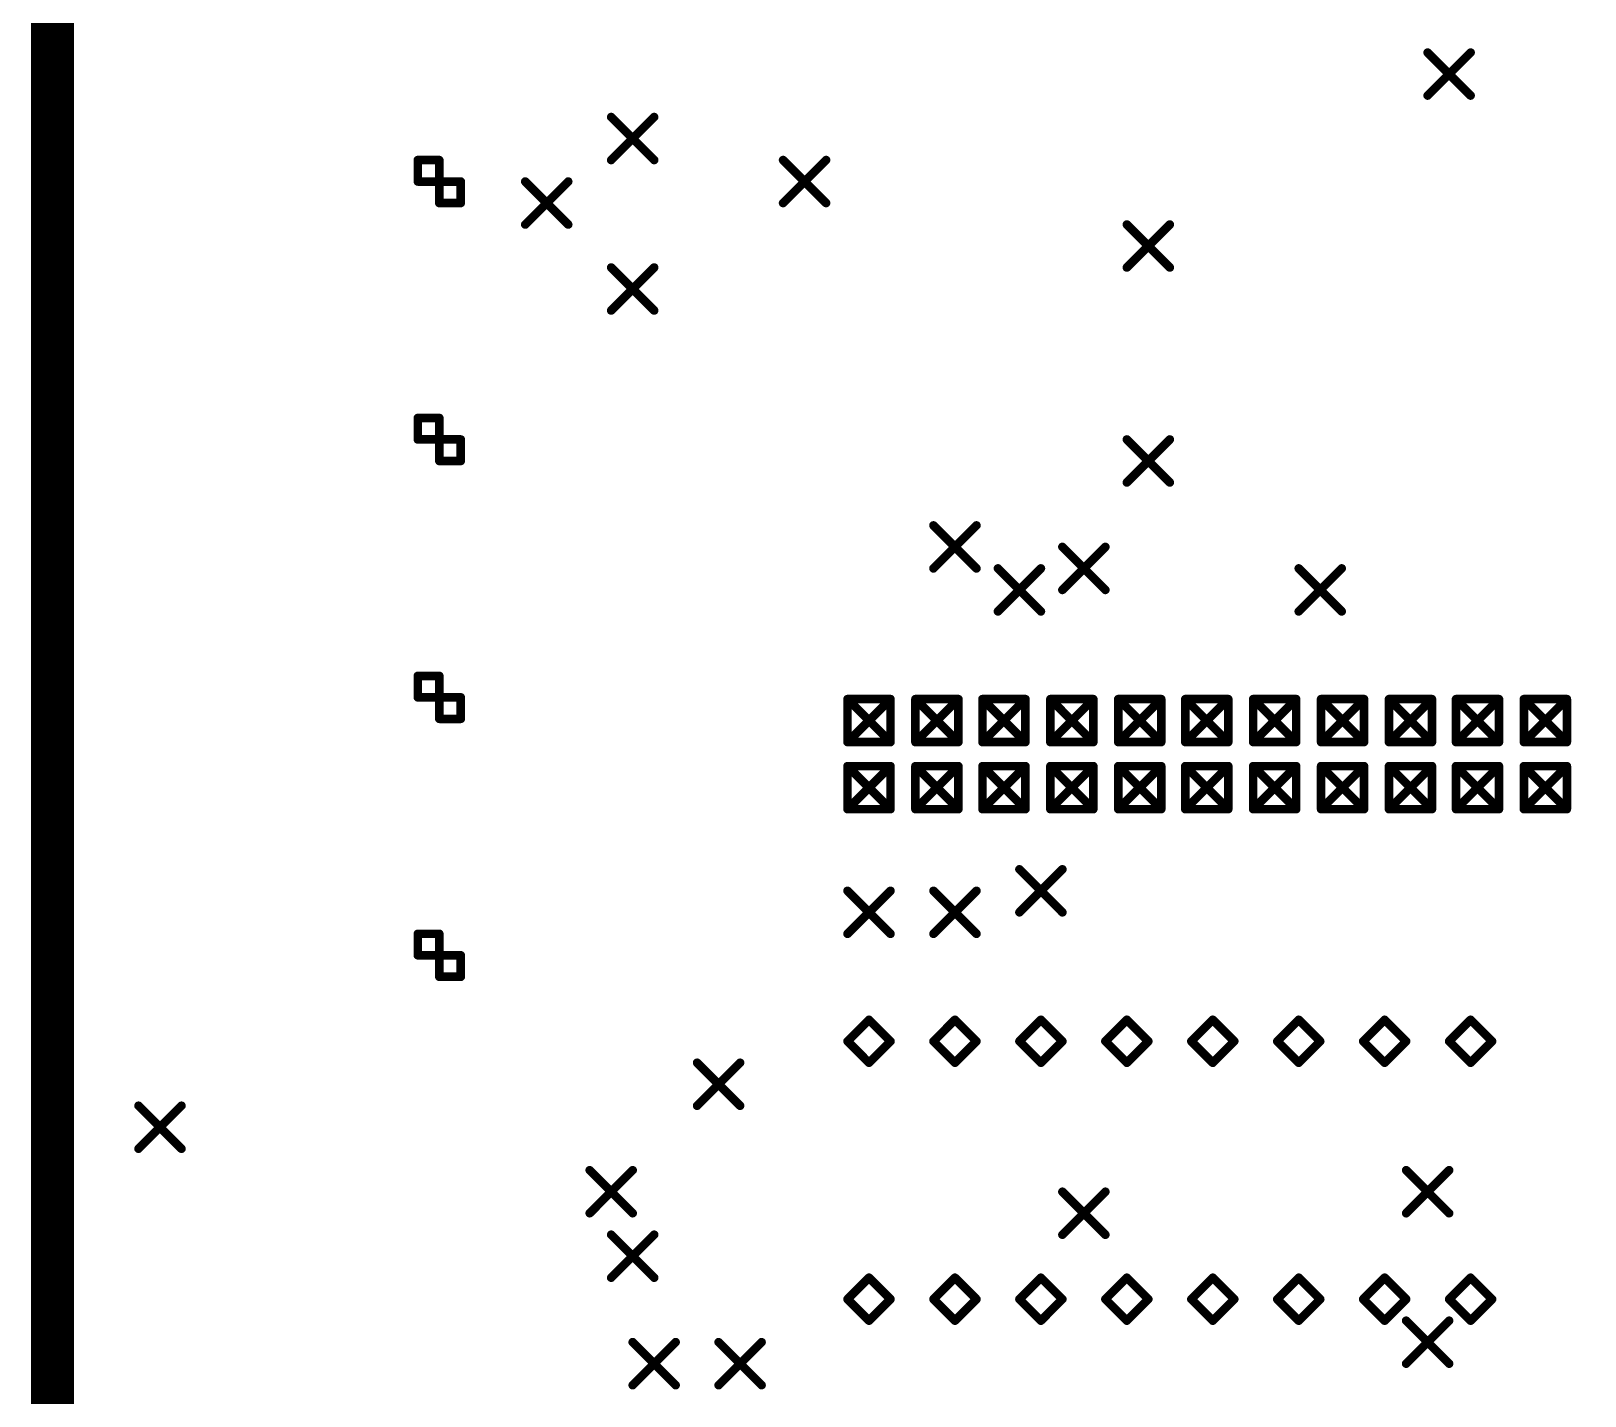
# Model space of a CAD drawing. Extents: x 0.17 to 7.45, y -1.34 to 4.7.
# Drawn here: x 0.171 to 1.979, y 1.359 to 2.946 of the extents above; entities that cross this region are included whole.
import ezdxf

# ---------------------------------------------------------------- set-up
doc = ezdxf.new("R2010")
doc.units = 0

msp = doc.modelspace()

# ---------------------------------------------------------------- linework, layer by layer
at = {"const_width": 0.05}
msp.add_lwpolyline([(0.196, 0.171), (0.196, 4.671), (7.421, 4.671), (7.421, 0.171), (0.196, 0.171)], close=True, dxfattribs=at)
at = {"layer": 'DRD', "const_width": 0.01}
for points in [[(1.796, 2.921), (1.846, 2.871)], [(1.796, 2.871), (1.846, 2.921)], [(1.796, 2.921), (1.846, 2.871)], [(1.796, 2.871), (1.846, 2.921)], [(0.846, 2.846), (0.896, 2.796)], [(0.846, 2.796), (0.896, 2.846)], [(0.621, 2.796), (0.646, 2.796)], [(0.621, 2.771), (0.621, 2.796)], [(0.646, 2.796), (0.646, 2.746)], [(1.046, 2.796), (1.096, 2.746)], [(1.046, 2.746), (1.096, 2.796)], [(0.671, 2.771), (0.621, 2.771)], [(0.671, 2.746), (0.671, 2.771)], [(0.746, 2.771), (0.796, 2.721)], [(0.746, 2.721), (0.796, 2.771)], [(0.646, 2.746), (0.671, 2.746)], [(1.446, 2.721), (1.496, 2.671)], [(1.446, 2.671), (1.496, 2.721)], [(0.846, 2.671), (0.896, 2.621)], [(0.846, 2.621), (0.896, 2.671)], [(0.621, 2.496), (0.646, 2.496)], [(0.621, 2.471), (0.621, 2.496)], [(0.646, 2.496), (0.646, 2.446)], [(0.671, 2.471), (0.621, 2.471)], [(0.671, 2.446), (0.671, 2.471)], [(1.446, 2.471), (1.496, 2.421)], [(1.446, 2.421), (1.496, 2.471)], [(0.646, 2.446), (0.671, 2.446)], [(1.221, 2.371), (1.271, 2.321)], [(1.221, 2.321), (1.271, 2.371)], [(1.371, 2.346), (1.421, 2.296)], [(1.371, 2.296), (1.421, 2.346)], [(1.296, 2.321), (1.346, 2.271)], [(1.296, 2.271), (1.346, 2.321)], [(1.646, 2.321), (1.696, 2.271)], [(1.646, 2.271), (1.696, 2.321)], [(0.621, 2.196), (0.646, 2.196)], [(0.621, 2.171), (0.621, 2.196)], [(0.646, 2.196), (0.646, 2.146)], [(0.671, 2.171), (0.621, 2.171)], [(0.671, 2.146), (0.671, 2.171)], [(1.121, 2.169), (1.171, 2.119)], [(1.121, 2.119), (1.171, 2.169)], [(1.121, 2.169), (1.171, 2.169)], [(1.121, 2.119), (1.121, 2.169)], [(1.171, 2.169), (1.171, 2.119)], [(1.2, 2.169), (1.25, 2.119)], [(1.2, 2.119), (1.25, 2.169)], [(1.2, 2.169), (1.25, 2.169)], [(1.2, 2.119), (1.2, 2.169)], [(1.25, 2.169), (1.25, 2.119)], [(1.278, 2.169), (1.328, 2.119)], [(1.278, 2.119), (1.328, 2.169)], [(1.278, 2.169), (1.328, 2.169)], [(1.278, 2.119), (1.278, 2.169)], [(1.328, 2.169), (1.328, 2.119)], [(1.357, 2.169), (1.407, 2.119)], [(1.357, 2.119), (1.407, 2.169)], [(1.357, 2.169), (1.407, 2.169)], [(1.357, 2.119), (1.357, 2.169)], [(1.407, 2.169), (1.407, 2.119)], [(1.436, 2.169), (1.486, 2.119)], [(1.436, 2.119), (1.486, 2.169)], [(1.436, 2.169), (1.486, 2.169)], [(1.436, 2.119), (1.436, 2.169)], [(1.486, 2.169), (1.486, 2.119)], [(1.514, 2.169), (1.564, 2.119)], [(1.514, 2.119), (1.564, 2.169)], [(1.514, 2.169), (1.564, 2.169)], [(1.514, 2.119), (1.514, 2.169)], [(1.564, 2.169), (1.564, 2.119)], [(1.593, 2.169), (1.643, 2.119)], [(1.593, 2.119), (1.643, 2.169)], [(1.593, 2.169), (1.643, 2.169)], [(1.593, 2.119), (1.593, 2.169)], [(1.643, 2.169), (1.643, 2.119)], [(1.672, 2.169), (1.722, 2.119)], [(1.672, 2.119), (1.722, 2.169)], [(1.672, 2.169), (1.722, 2.169)], [(1.672, 2.119), (1.672, 2.169)], [(1.722, 2.169), (1.722, 2.119)], [(1.751, 2.169), (1.801, 2.119)], [(1.751, 2.119), (1.801, 2.169)], [(1.751, 2.169), (1.801, 2.169)], [(1.751, 2.119), (1.751, 2.169)], [(1.801, 2.169), (1.801, 2.119)], [(1.829, 2.169), (1.879, 2.119)], [(1.829, 2.119), (1.879, 2.169)], [(1.829, 2.169), (1.879, 2.169)], [(1.829, 2.119), (1.829, 2.169)], [(1.879, 2.169), (1.879, 2.119)], [(1.908, 2.169), (1.958, 2.119)], [(1.908, 2.119), (1.958, 2.169)], [(1.908, 2.169), (1.958, 2.169)], [(1.908, 2.119), (1.908, 2.169)], [(1.958, 2.169), (1.958, 2.119)], [(0.646, 2.146), (0.671, 2.146)], [(1.171, 2.119), (1.121, 2.119)], [(1.25, 2.119), (1.2, 2.119)], [(1.328, 2.119), (1.278, 2.119)], [(1.407, 2.119), (1.357, 2.119)], [(1.486, 2.119), (1.436, 2.119)], [(1.564, 2.119), (1.514, 2.119)], [(1.643, 2.119), (1.593, 2.119)], [(1.722, 2.119), (1.672, 2.119)], [(1.801, 2.119), (1.751, 2.119)], [(1.879, 2.119), (1.829, 2.119)], [(1.958, 2.119), (1.908, 2.119)], [(1.121, 2.091), (1.171, 2.041)], [(1.121, 2.041), (1.171, 2.091)], [(1.121, 2.091), (1.171, 2.091)], [(1.121, 2.041), (1.121, 2.091)], [(1.171, 2.091), (1.171, 2.041)], [(1.2, 2.091), (1.25, 2.041)], [(1.2, 2.041), (1.25, 2.091)], [(1.2, 2.091), (1.25, 2.091)], [(1.2, 2.041), (1.2, 2.091)], [(1.25, 2.091), (1.25, 2.041)], [(1.278, 2.091), (1.328, 2.041)], [(1.278, 2.041), (1.328, 2.091)], [(1.278, 2.091), (1.328, 2.091)], [(1.278, 2.041), (1.278, 2.091)], [(1.328, 2.091), (1.328, 2.041)], [(1.357, 2.091), (1.407, 2.041)], [(1.357, 2.041), (1.407, 2.091)], [(1.357, 2.091), (1.407, 2.091)], [(1.357, 2.041), (1.357, 2.091)], [(1.407, 2.091), (1.407, 2.041)], [(1.436, 2.091), (1.486, 2.041)], [(1.436, 2.041), (1.486, 2.091)], [(1.436, 2.091), (1.486, 2.091)], [(1.436, 2.041), (1.436, 2.091)], [(1.486, 2.091), (1.486, 2.041)], [(1.514, 2.091), (1.564, 2.041)], [(1.514, 2.041), (1.564, 2.091)], [(1.514, 2.091), (1.564, 2.091)], [(1.514, 2.041), (1.514, 2.091)], [(1.564, 2.091), (1.564, 2.041)], [(1.593, 2.091), (1.643, 2.041)], [(1.593, 2.041), (1.643, 2.091)], [(1.593, 2.091), (1.643, 2.091)], [(1.593, 2.041), (1.593, 2.091)], [(1.643, 2.091), (1.643, 2.041)], [(1.672, 2.091), (1.722, 2.041)], [(1.672, 2.041), (1.722, 2.091)], [(1.672, 2.091), (1.722, 2.091)], [(1.672, 2.041), (1.672, 2.091)], [(1.722, 2.091), (1.722, 2.041)], [(1.751, 2.091), (1.801, 2.041)], [(1.751, 2.041), (1.801, 2.091)], [(1.751, 2.091), (1.801, 2.091)], [(1.751, 2.041), (1.751, 2.091)], [(1.801, 2.091), (1.801, 2.041)], [(1.829, 2.091), (1.879, 2.041)], [(1.829, 2.041), (1.879, 2.091)], [(1.829, 2.091), (1.879, 2.091)], [(1.829, 2.041), (1.829, 2.091)], [(1.879, 2.091), (1.879, 2.041)], [(1.908, 2.091), (1.958, 2.041)], [(1.908, 2.041), (1.958, 2.091)], [(1.908, 2.091), (1.958, 2.091)], [(1.908, 2.041), (1.908, 2.091)], [(1.958, 2.091), (1.958, 2.041)], [(1.171, 2.041), (1.121, 2.041)], [(1.25, 2.041), (1.2, 2.041)], [(1.328, 2.041), (1.278, 2.041)], [(1.407, 2.041), (1.357, 2.041)], [(1.486, 2.041), (1.436, 2.041)], [(1.564, 2.041), (1.514, 2.041)], [(1.643, 2.041), (1.593, 2.041)], [(1.722, 2.041), (1.672, 2.041)], [(1.801, 2.041), (1.751, 2.041)], [(1.879, 2.041), (1.829, 2.041)], [(1.958, 2.041), (1.908, 2.041)], [(1.321, 1.971), (1.371, 1.921)], [(1.321, 1.921), (1.371, 1.971)], [(1.121, 1.946), (1.171, 1.896)], [(1.121, 1.896), (1.171, 1.946)], [(1.221, 1.946), (1.271, 1.896)], [(1.221, 1.896), (1.271, 1.946)], [(0.621, 1.896), (0.646, 1.896)], [(0.621, 1.871), (0.621, 1.896)], [(0.646, 1.896), (0.646, 1.846)], [(0.671, 1.871), (0.621, 1.871)], [(0.671, 1.846), (0.671, 1.871)], [(0.646, 1.846), (0.671, 1.846)], [(1.121, 1.771), (1.146, 1.796)], [(1.146, 1.796), (1.171, 1.771)], [(1.221, 1.771), (1.246, 1.796)], [(1.246, 1.796), (1.271, 1.771)], [(1.321, 1.771), (1.346, 1.796)], [(1.346, 1.796), (1.371, 1.771)], [(1.421, 1.771), (1.446, 1.796)], [(1.446, 1.796), (1.471, 1.771)], [(1.521, 1.771), (1.546, 1.796)], [(1.546, 1.796), (1.571, 1.771)], [(1.621, 1.771), (1.646, 1.796)], [(1.646, 1.796), (1.671, 1.771)], [(1.721, 1.771), (1.746, 1.796)], [(1.746, 1.796), (1.771, 1.771)], [(1.821, 1.771), (1.846, 1.796)], [(1.846, 1.796), (1.871, 1.771)], [(1.146, 1.746), (1.121, 1.771)], [(1.171, 1.771), (1.146, 1.746)], [(1.246, 1.746), (1.221, 1.771)], [(1.271, 1.771), (1.246, 1.746)], [(1.346, 1.746), (1.321, 1.771)], [(1.371, 1.771), (1.346, 1.746)], [(1.446, 1.746), (1.421, 1.771)], [(1.471, 1.771), (1.446, 1.746)], [(1.546, 1.746), (1.521, 1.771)], [(1.571, 1.771), (1.546, 1.746)], [(1.646, 1.746), (1.621, 1.771)], [(1.671, 1.771), (1.646, 1.746)], [(1.746, 1.746), (1.721, 1.771)], [(1.771, 1.771), (1.746, 1.746)], [(1.846, 1.746), (1.821, 1.771)], [(1.871, 1.771), (1.846, 1.746)], [(0.946, 1.746), (0.996, 1.696)], [(0.946, 1.696), (0.996, 1.746)], [(0.296, 1.696), (0.346, 1.646)], [(0.296, 1.646), (0.346, 1.696)], [(0.821, 1.621), (0.871, 1.571)], [(0.821, 1.571), (0.871, 1.621)], [(1.771, 1.621), (1.821, 1.571)], [(1.771, 1.571), (1.821, 1.621)], [(1.371, 1.596), (1.421, 1.546)], [(1.371, 1.546), (1.421, 1.596)], [(0.846, 1.546), (0.896, 1.496)], [(0.846, 1.496), (0.896, 1.546)], [(1.121, 1.471), (1.146, 1.496)], [(1.146, 1.496), (1.171, 1.471)], [(1.221, 1.471), (1.246, 1.496)], [(1.246, 1.496), (1.271, 1.471)], [(1.321, 1.471), (1.346, 1.496)], [(1.346, 1.496), (1.371, 1.471)], [(1.421, 1.471), (1.446, 1.496)], [(1.446, 1.496), (1.471, 1.471)], [(1.521, 1.471), (1.546, 1.496)], [(1.546, 1.496), (1.571, 1.471)], [(1.621, 1.471), (1.646, 1.496)], [(1.646, 1.496), (1.671, 1.471)], [(1.721, 1.471), (1.746, 1.496)], [(1.746, 1.496), (1.771, 1.471)], [(1.821, 1.471), (1.846, 1.496)], [(1.846, 1.496), (1.871, 1.471)], [(1.146, 1.446), (1.121, 1.471)], [(1.171, 1.471), (1.146, 1.446)], [(1.246, 1.446), (1.221, 1.471)], [(1.271, 1.471), (1.246, 1.446)], [(1.346, 1.446), (1.321, 1.471)], [(1.371, 1.471), (1.346, 1.446)], [(1.446, 1.446), (1.421, 1.471)], [(1.471, 1.471), (1.446, 1.446)], [(1.546, 1.446), (1.521, 1.471)], [(1.571, 1.471), (1.546, 1.446)], [(1.646, 1.446), (1.621, 1.471)], [(1.671, 1.471), (1.646, 1.446)], [(1.746, 1.446), (1.721, 1.471)], [(1.771, 1.471), (1.746, 1.446)], [(1.846, 1.446), (1.821, 1.471)], [(1.871, 1.471), (1.846, 1.446)], [(1.771, 1.446), (1.821, 1.396)], [(1.771, 1.396), (1.821, 1.446)], [(0.871, 1.421), (0.921, 1.371)], [(0.871, 1.371), (0.921, 1.421)], [(0.971, 1.421), (1.021, 1.371)], [(0.971, 1.371), (1.021, 1.421)]]:
    msp.add_lwpolyline(points, dxfattribs=at)
at = {"layer": 'DRD', "const_width": 0.005}
for points in [[(1.7935, 2.921, 1), (1.7985, 2.921, 1)], [(1.7935, 2.921, 1), (1.7985, 2.921, 1)], [(1.8435, 2.921, 1), (1.8485, 2.921, 1)], [(1.8435, 2.921, 1), (1.8485, 2.921, 1)], [(1.7935, 2.871, 1), (1.7985, 2.871, 1)], [(1.7935, 2.871, 1), (1.7985, 2.871, 1)], [(1.8435, 2.871, 1), (1.8485, 2.871, 1)], [(1.8435, 2.871, 1), (1.8485, 2.871, 1)], [(0.8435, 2.846, 1), (0.8485, 2.846, 1)], [(0.8935, 2.846, 1), (0.8985, 2.846, 1)], [(0.6185, 2.796, 1), (0.6235, 2.796, 1)], [(0.6185, 2.796, 1), (0.6235, 2.796, 1)], [(0.6435, 2.796, 1), (0.6485, 2.796, 1)], [(0.6435, 2.796, 1), (0.6485, 2.796, 1)], [(0.8435, 2.796, 1), (0.8485, 2.796, 1)], [(0.8935, 2.796, 1), (0.8985, 2.796, 1)], [(1.0435, 2.796, 1), (1.0485, 2.796, 1)], [(1.0935, 2.796, 1), (1.0985, 2.796, 1)], [(0.6185, 2.771, 1), (0.6235, 2.771, 1)], [(0.6185, 2.771, 1), (0.6235, 2.771, 1)], [(0.6685, 2.771, 1), (0.6735, 2.771, 1)], [(0.6685, 2.771, 1), (0.6735, 2.771, 1)], [(0.7435, 2.771, 1), (0.7485, 2.771, 1)], [(0.7935, 2.771, 1), (0.7985, 2.771, 1)], [(0.6435, 2.746, 1), (0.6485, 2.746, 1)], [(0.6435, 2.746, 1), (0.6485, 2.746, 1)], [(0.6685, 2.746, 1), (0.6735, 2.746, 1)], [(0.6685, 2.746, 1), (0.6735, 2.746, 1)], [(1.0435, 2.746, 1), (1.0485, 2.746, 1)], [(1.0935, 2.746, 1), (1.0985, 2.746, 1)], [(0.7435, 2.721, 1), (0.7485, 2.721, 1)], [(0.7935, 2.721, 1), (0.7985, 2.721, 1)], [(1.4435, 2.721, 1), (1.4485, 2.721, 1)], [(1.4935, 2.721, 1), (1.4985, 2.721, 1)], [(0.8435, 2.671, 1), (0.8485, 2.671, 1)], [(0.8935, 2.671, 1), (0.8985, 2.671, 1)], [(1.4435, 2.671, 1), (1.4485, 2.671, 1)], [(1.4935, 2.671, 1), (1.4985, 2.671, 1)], [(0.8435, 2.621, 1), (0.8485, 2.621, 1)], [(0.8935, 2.621, 1), (0.8985, 2.621, 1)], [(0.6185, 2.496, 1), (0.6235, 2.496, 1)], [(0.6185, 2.496, 1), (0.6235, 2.496, 1)], [(0.6435, 2.496, 1), (0.6485, 2.496, 1)], [(0.6435, 2.496, 1), (0.6485, 2.496, 1)], [(0.6185, 2.471, 1), (0.6235, 2.471, 1)], [(0.6185, 2.471, 1), (0.6235, 2.471, 1)], [(0.6685, 2.471, 1), (0.6735, 2.471, 1)], [(0.6685, 2.471, 1), (0.6735, 2.471, 1)], [(1.4435, 2.471, 1), (1.4485, 2.471, 1)], [(1.4935, 2.471, 1), (1.4985, 2.471, 1)], [(0.6435, 2.446, 1), (0.6485, 2.446, 1)], [(0.6435, 2.446, 1), (0.6485, 2.446, 1)], [(0.6685, 2.446, 1), (0.6735, 2.446, 1)], [(0.6685, 2.446, 1), (0.6735, 2.446, 1)], [(1.4435, 2.421, 1), (1.4485, 2.421, 1)], [(1.4935, 2.421, 1), (1.4985, 2.421, 1)], [(1.2185, 2.371, 1), (1.2235, 2.371, 1)], [(1.2685, 2.371, 1), (1.2735, 2.371, 1)], [(1.3685, 2.346, 1), (1.3735, 2.346, 1)], [(1.4185, 2.346, 1), (1.4235, 2.346, 1)], [(1.2185, 2.321, 1), (1.2235, 2.321, 1)], [(1.2685, 2.321, 1), (1.2735, 2.321, 1)], [(1.2935, 2.321, 1), (1.2985, 2.321, 1)], [(1.3435, 2.321, 1), (1.3485, 2.321, 1)], [(1.6435, 2.321, 1), (1.6485, 2.321, 1)], [(1.6935, 2.321, 1), (1.6985, 2.321, 1)], [(1.3685, 2.296, 1), (1.3735, 2.296, 1)], [(1.4185, 2.296, 1), (1.4235, 2.296, 1)], [(1.2935, 2.271, 1), (1.2985, 2.271, 1)], [(1.3435, 2.271, 1), (1.3485, 2.271, 1)], [(1.6435, 2.271, 1), (1.6485, 2.271, 1)], [(1.6935, 2.271, 1), (1.6985, 2.271, 1)], [(0.6185, 2.196, 1), (0.6235, 2.196, 1)], [(0.6185, 2.196, 1), (0.6235, 2.196, 1)], [(0.6435, 2.196, 1), (0.6485, 2.196, 1)], [(0.6435, 2.196, 1), (0.6485, 2.196, 1)], [(0.6185, 2.171, 1), (0.6235, 2.171, 1)], [(0.6185, 2.171, 1), (0.6235, 2.171, 1)], [(0.6685, 2.171, 1), (0.6735, 2.171, 1)], [(0.6685, 2.171, 1), (0.6735, 2.171, 1)], [(1.1185, 2.169, 1), (1.1235, 2.169, 1)], [(1.1185, 2.169, 1), (1.1235, 2.169, 1)], [(1.1185, 2.169, 1), (1.1235, 2.169, 1)], [(1.1685, 2.169, 1), (1.1735, 2.169, 1)], [(1.1685, 2.169, 1), (1.1735, 2.169, 1)], [(1.1685, 2.169, 1), (1.1735, 2.169, 1)], [(1.1975, 2.169, 1), (1.2025, 2.169, 1)], [(1.1975, 2.169, 1), (1.2025, 2.169, 1)], [(1.1975, 2.169, 1), (1.2025, 2.169, 1)], [(1.2475, 2.169, 1), (1.2525, 2.169, 1)], [(1.2475, 2.169, 1), (1.2525, 2.169, 1)], [(1.2475, 2.169, 1), (1.2525, 2.169, 1)], [(1.2755, 2.169, 1), (1.2805, 2.169, 1)], [(1.2755, 2.169, 1), (1.2805, 2.169, 1)], [(1.2755, 2.169, 1), (1.2805, 2.169, 1)], [(1.3255, 2.169, 1), (1.3305, 2.169, 1)], [(1.3255, 2.169, 1), (1.3305, 2.169, 1)], [(1.3255, 2.169, 1), (1.3305, 2.169, 1)], [(1.3545, 2.169, 1), (1.3595, 2.169, 1)], [(1.3545, 2.169, 1), (1.3595, 2.169, 1)], [(1.3545, 2.169, 1), (1.3595, 2.169, 1)], [(1.4045, 2.169, 1), (1.4095, 2.169, 1)], [(1.4045, 2.169, 1), (1.4095, 2.169, 1)], [(1.4045, 2.169, 1), (1.4095, 2.169, 1)], [(1.4335, 2.169, 1), (1.4385, 2.169, 1)], [(1.4335, 2.169, 1), (1.4385, 2.169, 1)], [(1.4335, 2.169, 1), (1.4385, 2.169, 1)], [(1.4835, 2.169, 1), (1.4885, 2.169, 1)], [(1.4835, 2.169, 1), (1.4885, 2.169, 1)], [(1.4835, 2.169, 1), (1.4885, 2.169, 1)], [(1.5115, 2.169, 1), (1.5165, 2.169, 1)], [(1.5115, 2.169, 1), (1.5165, 2.169, 1)], [(1.5115, 2.169, 1), (1.5165, 2.169, 1)], [(1.5615, 2.169, 1), (1.5665, 2.169, 1)], [(1.5615, 2.169, 1), (1.5665, 2.169, 1)], [(1.5615, 2.169, 1), (1.5665, 2.169, 1)], [(1.5905, 2.169, 1), (1.5955, 2.169, 1)], [(1.5905, 2.169, 1), (1.5955, 2.169, 1)], [(1.5905, 2.169, 1), (1.5955, 2.169, 1)], [(1.6405, 2.169, 1), (1.6455, 2.169, 1)], [(1.6405, 2.169, 1), (1.6455, 2.169, 1)], [(1.6405, 2.169, 1), (1.6455, 2.169, 1)], [(1.6695, 2.169, 1), (1.6745, 2.169, 1)], [(1.6695, 2.169, 1), (1.6745, 2.169, 1)], [(1.6695, 2.169, 1), (1.6745, 2.169, 1)], [(1.7195, 2.169, 1), (1.7245, 2.169, 1)], [(1.7195, 2.169, 1), (1.7245, 2.169, 1)], [(1.7195, 2.169, 1), (1.7245, 2.169, 1)], [(1.7485, 2.169, 1), (1.7535, 2.169, 1)], [(1.7485, 2.169, 1), (1.7535, 2.169, 1)], [(1.7485, 2.169, 1), (1.7535, 2.169, 1)], [(1.7985, 2.169, 1), (1.8035, 2.169, 1)], [(1.7985, 2.169, 1), (1.8035, 2.169, 1)], [(1.7985, 2.169, 1), (1.8035, 2.169, 1)], [(1.8265, 2.169, 1), (1.8315, 2.169, 1)], [(1.8265, 2.169, 1), (1.8315, 2.169, 1)], [(1.8265, 2.169, 1), (1.8315, 2.169, 1)], [(1.8765, 2.169, 1), (1.8815, 2.169, 1)], [(1.8765, 2.169, 1), (1.8815, 2.169, 1)], [(1.8765, 2.169, 1), (1.8815, 2.169, 1)], [(1.9055, 2.169, 1), (1.9105, 2.169, 1)], [(1.9055, 2.169, 1), (1.9105, 2.169, 1)], [(1.9055, 2.169, 1), (1.9105, 2.169, 1)], [(1.9555, 2.169, 1), (1.9605, 2.169, 1)], [(1.9555, 2.169, 1), (1.9605, 2.169, 1)], [(1.9555, 2.169, 1), (1.9605, 2.169, 1)], [(0.6435, 2.146, 1), (0.6485, 2.146, 1)], [(0.6435, 2.146, 1), (0.6485, 2.146, 1)], [(0.6685, 2.146, 1), (0.6735, 2.146, 1)], [(0.6685, 2.146, 1), (0.6735, 2.146, 1)], [(1.1185, 2.119, 1), (1.1235, 2.119, 1)], [(1.1185, 2.119, 1), (1.1235, 2.119, 1)], [(1.1185, 2.119, 1), (1.1235, 2.119, 1)], [(1.1685, 2.119, 1), (1.1735, 2.119, 1)], [(1.1685, 2.119, 1), (1.1735, 2.119, 1)], [(1.1685, 2.119, 1), (1.1735, 2.119, 1)], [(1.1975, 2.119, 1), (1.2025, 2.119, 1)], [(1.1975, 2.119, 1), (1.2025, 2.119, 1)], [(1.1975, 2.119, 1), (1.2025, 2.119, 1)], [(1.2475, 2.119, 1), (1.2525, 2.119, 1)], [(1.2475, 2.119, 1), (1.2525, 2.119, 1)], [(1.2475, 2.119, 1), (1.2525, 2.119, 1)], [(1.2755, 2.119, 1), (1.2805, 2.119, 1)], [(1.2755, 2.119, 1), (1.2805, 2.119, 1)], [(1.2755, 2.119, 1), (1.2805, 2.119, 1)], [(1.3255, 2.119, 1), (1.3305, 2.119, 1)], [(1.3255, 2.119, 1), (1.3305, 2.119, 1)], [(1.3255, 2.119, 1), (1.3305, 2.119, 1)], [(1.3545, 2.119, 1), (1.3595, 2.119, 1)], [(1.3545, 2.119, 1), (1.3595, 2.119, 1)], [(1.3545, 2.119, 1), (1.3595, 2.119, 1)], [(1.4045, 2.119, 1), (1.4095, 2.119, 1)], [(1.4045, 2.119, 1), (1.4095, 2.119, 1)], [(1.4045, 2.119, 1), (1.4095, 2.119, 1)], [(1.4335, 2.119, 1), (1.4385, 2.119, 1)], [(1.4335, 2.119, 1), (1.4385, 2.119, 1)], [(1.4335, 2.119, 1), (1.4385, 2.119, 1)], [(1.4835, 2.119, 1), (1.4885, 2.119, 1)], [(1.4835, 2.119, 1), (1.4885, 2.119, 1)], [(1.4835, 2.119, 1), (1.4885, 2.119, 1)], [(1.5115, 2.119, 1), (1.5165, 2.119, 1)], [(1.5115, 2.119, 1), (1.5165, 2.119, 1)], [(1.5115, 2.119, 1), (1.5165, 2.119, 1)], [(1.5615, 2.119, 1), (1.5665, 2.119, 1)], [(1.5615, 2.119, 1), (1.5665, 2.119, 1)], [(1.5615, 2.119, 1), (1.5665, 2.119, 1)], [(1.5905, 2.119, 1), (1.5955, 2.119, 1)], [(1.5905, 2.119, 1), (1.5955, 2.119, 1)], [(1.5905, 2.119, 1), (1.5955, 2.119, 1)], [(1.6405, 2.119, 1), (1.6455, 2.119, 1)], [(1.6405, 2.119, 1), (1.6455, 2.119, 1)], [(1.6405, 2.119, 1), (1.6455, 2.119, 1)], [(1.6695, 2.119, 1), (1.6745, 2.119, 1)], [(1.6695, 2.119, 1), (1.6745, 2.119, 1)], [(1.6695, 2.119, 1), (1.6745, 2.119, 1)], [(1.7195, 2.119, 1), (1.7245, 2.119, 1)], [(1.7195, 2.119, 1), (1.7245, 2.119, 1)], [(1.7195, 2.119, 1), (1.7245, 2.119, 1)], [(1.7485, 2.119, 1), (1.7535, 2.119, 1)], [(1.7485, 2.119, 1), (1.7535, 2.119, 1)], [(1.7485, 2.119, 1), (1.7535, 2.119, 1)], [(1.7985, 2.119, 1), (1.8035, 2.119, 1)], [(1.7985, 2.119, 1), (1.8035, 2.119, 1)], [(1.7985, 2.119, 1), (1.8035, 2.119, 1)], [(1.8265, 2.119, 1), (1.8315, 2.119, 1)], [(1.8265, 2.119, 1), (1.8315, 2.119, 1)], [(1.8265, 2.119, 1), (1.8315, 2.119, 1)], [(1.8765, 2.119, 1), (1.8815, 2.119, 1)], [(1.8765, 2.119, 1), (1.8815, 2.119, 1)], [(1.8765, 2.119, 1), (1.8815, 2.119, 1)], [(1.9055, 2.119, 1), (1.9105, 2.119, 1)], [(1.9055, 2.119, 1), (1.9105, 2.119, 1)], [(1.9055, 2.119, 1), (1.9105, 2.119, 1)], [(1.9555, 2.119, 1), (1.9605, 2.119, 1)], [(1.9555, 2.119, 1), (1.9605, 2.119, 1)], [(1.9555, 2.119, 1), (1.9605, 2.119, 1)], [(1.1185, 2.091, 1), (1.1235, 2.091, 1)], [(1.1185, 2.091, 1), (1.1235, 2.091, 1)], [(1.1185, 2.091, 1), (1.1235, 2.091, 1)], [(1.1685, 2.091, 1), (1.1735, 2.091, 1)], [(1.1685, 2.091, 1), (1.1735, 2.091, 1)], [(1.1685, 2.091, 1), (1.1735, 2.091, 1)], [(1.1975, 2.091, 1), (1.2025, 2.091, 1)], [(1.1975, 2.091, 1), (1.2025, 2.091, 1)], [(1.1975, 2.091, 1), (1.2025, 2.091, 1)], [(1.2475, 2.091, 1), (1.2525, 2.091, 1)], [(1.2475, 2.091, 1), (1.2525, 2.091, 1)], [(1.2475, 2.091, 1), (1.2525, 2.091, 1)], [(1.2755, 2.091, 1), (1.2805, 2.091, 1)], [(1.2755, 2.091, 1), (1.2805, 2.091, 1)], [(1.2755, 2.091, 1), (1.2805, 2.091, 1)], [(1.3255, 2.091, 1), (1.3305, 2.091, 1)], [(1.3255, 2.091, 1), (1.3305, 2.091, 1)], [(1.3255, 2.091, 1), (1.3305, 2.091, 1)], [(1.3545, 2.091, 1), (1.3595, 2.091, 1)], [(1.3545, 2.091, 1), (1.3595, 2.091, 1)], [(1.3545, 2.091, 1), (1.3595, 2.091, 1)], [(1.4045, 2.091, 1), (1.4095, 2.091, 1)], [(1.4045, 2.091, 1), (1.4095, 2.091, 1)], [(1.4045, 2.091, 1), (1.4095, 2.091, 1)], [(1.4335, 2.091, 1), (1.4385, 2.091, 1)], [(1.4335, 2.091, 1), (1.4385, 2.091, 1)], [(1.4335, 2.091, 1), (1.4385, 2.091, 1)], [(1.4835, 2.091, 1), (1.4885, 2.091, 1)], [(1.4835, 2.091, 1), (1.4885, 2.091, 1)], [(1.4835, 2.091, 1), (1.4885, 2.091, 1)], [(1.5115, 2.091, 1), (1.5165, 2.091, 1)], [(1.5115, 2.091, 1), (1.5165, 2.091, 1)], [(1.5115, 2.091, 1), (1.5165, 2.091, 1)], [(1.5615, 2.091, 1), (1.5665, 2.091, 1)], [(1.5615, 2.091, 1), (1.5665, 2.091, 1)], [(1.5615, 2.091, 1), (1.5665, 2.091, 1)], [(1.5905, 2.091, 1), (1.5955, 2.091, 1)], [(1.5905, 2.091, 1), (1.5955, 2.091, 1)], [(1.5905, 2.091, 1), (1.5955, 2.091, 1)], [(1.6405, 2.091, 1), (1.6455, 2.091, 1)], [(1.6405, 2.091, 1), (1.6455, 2.091, 1)], [(1.6405, 2.091, 1), (1.6455, 2.091, 1)], [(1.6695, 2.091, 1), (1.6745, 2.091, 1)], [(1.6695, 2.091, 1), (1.6745, 2.091, 1)], [(1.6695, 2.091, 1), (1.6745, 2.091, 1)], [(1.7195, 2.091, 1), (1.7245, 2.091, 1)], [(1.7195, 2.091, 1), (1.7245, 2.091, 1)], [(1.7195, 2.091, 1), (1.7245, 2.091, 1)], [(1.7485, 2.091, 1), (1.7535, 2.091, 1)], [(1.7485, 2.091, 1), (1.7535, 2.091, 1)], [(1.7485, 2.091, 1), (1.7535, 2.091, 1)], [(1.7985, 2.091, 1), (1.8035, 2.091, 1)], [(1.7985, 2.091, 1), (1.8035, 2.091, 1)], [(1.7985, 2.091, 1), (1.8035, 2.091, 1)], [(1.8265, 2.091, 1), (1.8315, 2.091, 1)], [(1.8265, 2.091, 1), (1.8315, 2.091, 1)], [(1.8265, 2.091, 1), (1.8315, 2.091, 1)], [(1.8765, 2.091, 1), (1.8815, 2.091, 1)], [(1.8765, 2.091, 1), (1.8815, 2.091, 1)], [(1.8765, 2.091, 1), (1.8815, 2.091, 1)], [(1.9055, 2.091, 1), (1.9105, 2.091, 1)], [(1.9055, 2.091, 1), (1.9105, 2.091, 1)], [(1.9055, 2.091, 1), (1.9105, 2.091, 1)], [(1.9555, 2.091, 1), (1.9605, 2.091, 1)], [(1.9555, 2.091, 1), (1.9605, 2.091, 1)], [(1.9555, 2.091, 1), (1.9605, 2.091, 1)], [(1.1185, 2.041, 1), (1.1235, 2.041, 1)], [(1.1185, 2.041, 1), (1.1235, 2.041, 1)], [(1.1185, 2.041, 1), (1.1235, 2.041, 1)], [(1.1685, 2.041, 1), (1.1735, 2.041, 1)], [(1.1685, 2.041, 1), (1.1735, 2.041, 1)], [(1.1685, 2.041, 1), (1.1735, 2.041, 1)], [(1.1975, 2.041, 1), (1.2025, 2.041, 1)], [(1.1975, 2.041, 1), (1.2025, 2.041, 1)], [(1.1975, 2.041, 1), (1.2025, 2.041, 1)], [(1.2475, 2.041, 1), (1.2525, 2.041, 1)], [(1.2475, 2.041, 1), (1.2525, 2.041, 1)], [(1.2475, 2.041, 1), (1.2525, 2.041, 1)], [(1.2755, 2.041, 1), (1.2805, 2.041, 1)], [(1.2755, 2.041, 1), (1.2805, 2.041, 1)], [(1.2755, 2.041, 1), (1.2805, 2.041, 1)], [(1.3255, 2.041, 1), (1.3305, 2.041, 1)], [(1.3255, 2.041, 1), (1.3305, 2.041, 1)], [(1.3255, 2.041, 1), (1.3305, 2.041, 1)], [(1.3545, 2.041, 1), (1.3595, 2.041, 1)], [(1.3545, 2.041, 1), (1.3595, 2.041, 1)], [(1.3545, 2.041, 1), (1.3595, 2.041, 1)], [(1.4045, 2.041, 1), (1.4095, 2.041, 1)], [(1.4045, 2.041, 1), (1.4095, 2.041, 1)], [(1.4045, 2.041, 1), (1.4095, 2.041, 1)], [(1.4335, 2.041, 1), (1.4385, 2.041, 1)], [(1.4335, 2.041, 1), (1.4385, 2.041, 1)], [(1.4335, 2.041, 1), (1.4385, 2.041, 1)], [(1.4835, 2.041, 1), (1.4885, 2.041, 1)], [(1.4835, 2.041, 1), (1.4885, 2.041, 1)], [(1.4835, 2.041, 1), (1.4885, 2.041, 1)], [(1.5115, 2.041, 1), (1.5165, 2.041, 1)], [(1.5115, 2.041, 1), (1.5165, 2.041, 1)], [(1.5115, 2.041, 1), (1.5165, 2.041, 1)], [(1.5615, 2.041, 1), (1.5665, 2.041, 1)], [(1.5615, 2.041, 1), (1.5665, 2.041, 1)], [(1.5615, 2.041, 1), (1.5665, 2.041, 1)], [(1.5905, 2.041, 1), (1.5955, 2.041, 1)], [(1.5905, 2.041, 1), (1.5955, 2.041, 1)], [(1.5905, 2.041, 1), (1.5955, 2.041, 1)], [(1.6405, 2.041, 1), (1.6455, 2.041, 1)], [(1.6405, 2.041, 1), (1.6455, 2.041, 1)], [(1.6405, 2.041, 1), (1.6455, 2.041, 1)], [(1.6695, 2.041, 1), (1.6745, 2.041, 1)], [(1.6695, 2.041, 1), (1.6745, 2.041, 1)], [(1.6695, 2.041, 1), (1.6745, 2.041, 1)], [(1.7195, 2.041, 1), (1.7245, 2.041, 1)], [(1.7195, 2.041, 1), (1.7245, 2.041, 1)], [(1.7195, 2.041, 1), (1.7245, 2.041, 1)], [(1.7485, 2.041, 1), (1.7535, 2.041, 1)], [(1.7485, 2.041, 1), (1.7535, 2.041, 1)], [(1.7485, 2.041, 1), (1.7535, 2.041, 1)], [(1.7985, 2.041, 1), (1.8035, 2.041, 1)], [(1.7985, 2.041, 1), (1.8035, 2.041, 1)], [(1.7985, 2.041, 1), (1.8035, 2.041, 1)], [(1.8265, 2.041, 1), (1.8315, 2.041, 1)], [(1.8265, 2.041, 1), (1.8315, 2.041, 1)], [(1.8265, 2.041, 1), (1.8315, 2.041, 1)], [(1.8765, 2.041, 1), (1.8815, 2.041, 1)], [(1.8765, 2.041, 1), (1.8815, 2.041, 1)], [(1.8765, 2.041, 1), (1.8815, 2.041, 1)], [(1.9055, 2.041, 1), (1.9105, 2.041, 1)], [(1.9055, 2.041, 1), (1.9105, 2.041, 1)], [(1.9055, 2.041, 1), (1.9105, 2.041, 1)], [(1.9555, 2.041, 1), (1.9605, 2.041, 1)], [(1.9555, 2.041, 1), (1.9605, 2.041, 1)], [(1.9555, 2.041, 1), (1.9605, 2.041, 1)], [(1.3185, 1.971, 1), (1.3235, 1.971, 1)], [(1.3685, 1.971, 1), (1.3735, 1.971, 1)], [(1.1185, 1.946, 1), (1.1235, 1.946, 1)], [(1.1685, 1.946, 1), (1.1735, 1.946, 1)], [(1.2185, 1.946, 1), (1.2235, 1.946, 1)], [(1.2685, 1.946, 1), (1.2735, 1.946, 1)], [(1.3185, 1.921, 1), (1.3235, 1.921, 1)], [(1.3685, 1.921, 1), (1.3735, 1.921, 1)], [(0.6185, 1.896, 1), (0.6235, 1.896, 1)], [(0.6185, 1.896, 1), (0.6235, 1.896, 1)], [(0.6435, 1.896, 1), (0.6485, 1.896, 1)], [(0.6435, 1.896, 1), (0.6485, 1.896, 1)], [(1.1185, 1.896, 1), (1.1235, 1.896, 1)], [(1.1685, 1.896, 1), (1.1735, 1.896, 1)], [(1.2185, 1.896, 1), (1.2235, 1.896, 1)], [(1.2685, 1.896, 1), (1.2735, 1.896, 1)], [(0.6185, 1.871, 1), (0.6235, 1.871, 1)], [(0.6185, 1.871, 1), (0.6235, 1.871, 1)], [(0.6685, 1.871, 1), (0.6735, 1.871, 1)], [(0.6685, 1.871, 1), (0.6735, 1.871, 1)], [(0.6435, 1.846, 1), (0.6485, 1.846, 1)], [(0.6435, 1.846, 1), (0.6485, 1.846, 1)], [(0.6685, 1.846, 1), (0.6735, 1.846, 1)], [(0.6685, 1.846, 1), (0.6735, 1.846, 1)], [(1.1435, 1.796, 1), (1.1485, 1.796, 1)], [(1.1435, 1.796, 1), (1.1485, 1.796, 1)], [(1.2435, 1.796, 1), (1.2485, 1.796, 1)], [(1.2435, 1.796, 1), (1.2485, 1.796, 1)], [(1.3435, 1.796, 1), (1.3485, 1.796, 1)], [(1.3435, 1.796, 1), (1.3485, 1.796, 1)], [(1.4435, 1.796, 1), (1.4485, 1.796, 1)], [(1.4435, 1.796, 1), (1.4485, 1.796, 1)], [(1.5435, 1.796, 1), (1.5485, 1.796, 1)], [(1.5435, 1.796, 1), (1.5485, 1.796, 1)], [(1.6435, 1.796, 1), (1.6485, 1.796, 1)], [(1.6435, 1.796, 1), (1.6485, 1.796, 1)], [(1.7435, 1.796, 1), (1.7485, 1.796, 1)], [(1.7435, 1.796, 1), (1.7485, 1.796, 1)], [(1.8435, 1.796, 1), (1.8485, 1.796, 1)], [(1.8435, 1.796, 1), (1.8485, 1.796, 1)], [(1.1185, 1.771, 1), (1.1235, 1.771, 1)], [(1.1185, 1.771, 1), (1.1235, 1.771, 1)], [(1.1685, 1.771, 1), (1.1735, 1.771, 1)], [(1.1685, 1.771, 1), (1.1735, 1.771, 1)], [(1.2185, 1.771, 1), (1.2235, 1.771, 1)], [(1.2185, 1.771, 1), (1.2235, 1.771, 1)], [(1.2685, 1.771, 1), (1.2735, 1.771, 1)], [(1.2685, 1.771, 1), (1.2735, 1.771, 1)], [(1.3185, 1.771, 1), (1.3235, 1.771, 1)], [(1.3185, 1.771, 1), (1.3235, 1.771, 1)], [(1.3685, 1.771, 1), (1.3735, 1.771, 1)], [(1.3685, 1.771, 1), (1.3735, 1.771, 1)], [(1.4185, 1.771, 1), (1.4235, 1.771, 1)], [(1.4185, 1.771, 1), (1.4235, 1.771, 1)], [(1.4685, 1.771, 1), (1.4735, 1.771, 1)], [(1.4685, 1.771, 1), (1.4735, 1.771, 1)], [(1.5185, 1.771, 1), (1.5235, 1.771, 1)], [(1.5185, 1.771, 1), (1.5235, 1.771, 1)], [(1.5685, 1.771, 1), (1.5735, 1.771, 1)], [(1.5685, 1.771, 1), (1.5735, 1.771, 1)], [(1.6185, 1.771, 1), (1.6235, 1.771, 1)], [(1.6185, 1.771, 1), (1.6235, 1.771, 1)], [(1.6685, 1.771, 1), (1.6735, 1.771, 1)], [(1.6685, 1.771, 1), (1.6735, 1.771, 1)], [(1.7185, 1.771, 1), (1.7235, 1.771, 1)], [(1.7185, 1.771, 1), (1.7235, 1.771, 1)], [(1.7685, 1.771, 1), (1.7735, 1.771, 1)], [(1.7685, 1.771, 1), (1.7735, 1.771, 1)], [(1.8185, 1.771, 1), (1.8235, 1.771, 1)], [(1.8185, 1.771, 1), (1.8235, 1.771, 1)], [(1.8685, 1.771, 1), (1.8735, 1.771, 1)], [(1.8685, 1.771, 1), (1.8735, 1.771, 1)], [(0.9435, 1.746, 1), (0.9485, 1.746, 1)], [(0.9935, 1.746, 1), (0.9985, 1.746, 1)], [(1.1435, 1.746, 1), (1.1485, 1.746, 1)], [(1.1435, 1.746, 1), (1.1485, 1.746, 1)], [(1.2435, 1.746, 1), (1.2485, 1.746, 1)], [(1.2435, 1.746, 1), (1.2485, 1.746, 1)], [(1.3435, 1.746, 1), (1.3485, 1.746, 1)], [(1.3435, 1.746, 1), (1.3485, 1.746, 1)], [(1.4435, 1.746, 1), (1.4485, 1.746, 1)], [(1.4435, 1.746, 1), (1.4485, 1.746, 1)], [(1.5435, 1.746, 1), (1.5485, 1.746, 1)], [(1.5435, 1.746, 1), (1.5485, 1.746, 1)], [(1.6435, 1.746, 1), (1.6485, 1.746, 1)], [(1.6435, 1.746, 1), (1.6485, 1.746, 1)], [(1.7435, 1.746, 1), (1.7485, 1.746, 1)], [(1.7435, 1.746, 1), (1.7485, 1.746, 1)], [(1.8435, 1.746, 1), (1.8485, 1.746, 1)], [(1.8435, 1.746, 1), (1.8485, 1.746, 1)], [(0.2935, 1.696, 1), (0.2985, 1.696, 1)], [(0.3435, 1.696, 1), (0.3485, 1.696, 1)], [(0.9435, 1.696, 1), (0.9485, 1.696, 1)], [(0.9935, 1.696, 1), (0.9985, 1.696, 1)], [(0.2935, 1.646, 1), (0.2985, 1.646, 1)], [(0.3435, 1.646, 1), (0.3485, 1.646, 1)], [(0.8185, 1.621, 1), (0.8235, 1.621, 1)], [(0.8685, 1.621, 1), (0.8735, 1.621, 1)], [(1.7685, 1.621, 1), (1.7735, 1.621, 1)], [(1.8185, 1.621, 1), (1.8235, 1.621, 1)], [(1.3685, 1.596, 1), (1.3735, 1.596, 1)], [(1.4185, 1.596, 1), (1.4235, 1.596, 1)], [(0.8185, 1.571, 1), (0.8235, 1.571, 1)], [(0.8685, 1.571, 1), (0.8735, 1.571, 1)], [(1.7685, 1.571, 1), (1.7735, 1.571, 1)], [(1.8185, 1.571, 1), (1.8235, 1.571, 1)], [(0.8435, 1.546, 1), (0.8485, 1.546, 1)], [(0.8935, 1.546, 1), (0.8985, 1.546, 1)], [(1.3685, 1.546, 1), (1.3735, 1.546, 1)], [(1.4185, 1.546, 1), (1.4235, 1.546, 1)], [(0.8435, 1.496, 1), (0.8485, 1.496, 1)], [(0.8935, 1.496, 1), (0.8985, 1.496, 1)], [(1.1435, 1.496, 1), (1.1485, 1.496, 1)], [(1.1435, 1.496, 1), (1.1485, 1.496, 1)], [(1.2435, 1.496, 1), (1.2485, 1.496, 1)], [(1.2435, 1.496, 1), (1.2485, 1.496, 1)], [(1.3435, 1.496, 1), (1.3485, 1.496, 1)], [(1.3435, 1.496, 1), (1.3485, 1.496, 1)], [(1.4435, 1.496, 1), (1.4485, 1.496, 1)], [(1.4435, 1.496, 1), (1.4485, 1.496, 1)], [(1.5435, 1.496, 1), (1.5485, 1.496, 1)], [(1.5435, 1.496, 1), (1.5485, 1.496, 1)], [(1.6435, 1.496, 1), (1.6485, 1.496, 1)], [(1.6435, 1.496, 1), (1.6485, 1.496, 1)], [(1.7435, 1.496, 1), (1.7485, 1.496, 1)], [(1.7435, 1.496, 1), (1.7485, 1.496, 1)], [(1.8435, 1.496, 1), (1.8485, 1.496, 1)], [(1.8435, 1.496, 1), (1.8485, 1.496, 1)], [(1.1185, 1.471, 1), (1.1235, 1.471, 1)], [(1.1185, 1.471, 1), (1.1235, 1.471, 1)], [(1.1685, 1.471, 1), (1.1735, 1.471, 1)], [(1.1685, 1.471, 1), (1.1735, 1.471, 1)], [(1.2185, 1.471, 1), (1.2235, 1.471, 1)], [(1.2185, 1.471, 1), (1.2235, 1.471, 1)], [(1.2685, 1.471, 1), (1.2735, 1.471, 1)], [(1.2685, 1.471, 1), (1.2735, 1.471, 1)], [(1.3185, 1.471, 1), (1.3235, 1.471, 1)], [(1.3185, 1.471, 1), (1.3235, 1.471, 1)], [(1.3685, 1.471, 1), (1.3735, 1.471, 1)], [(1.3685, 1.471, 1), (1.3735, 1.471, 1)], [(1.4185, 1.471, 1), (1.4235, 1.471, 1)], [(1.4185, 1.471, 1), (1.4235, 1.471, 1)], [(1.4685, 1.471, 1), (1.4735, 1.471, 1)], [(1.4685, 1.471, 1), (1.4735, 1.471, 1)], [(1.5185, 1.471, 1), (1.5235, 1.471, 1)], [(1.5185, 1.471, 1), (1.5235, 1.471, 1)], [(1.5685, 1.471, 1), (1.5735, 1.471, 1)], [(1.5685, 1.471, 1), (1.5735, 1.471, 1)], [(1.6185, 1.471, 1), (1.6235, 1.471, 1)], [(1.6185, 1.471, 1), (1.6235, 1.471, 1)], [(1.6685, 1.471, 1), (1.6735, 1.471, 1)], [(1.6685, 1.471, 1), (1.6735, 1.471, 1)], [(1.7185, 1.471, 1), (1.7235, 1.471, 1)], [(1.7185, 1.471, 1), (1.7235, 1.471, 1)], [(1.7685, 1.471, 1), (1.7735, 1.471, 1)], [(1.7685, 1.471, 1), (1.7735, 1.471, 1)], [(1.8185, 1.471, 1), (1.8235, 1.471, 1)], [(1.8185, 1.471, 1), (1.8235, 1.471, 1)], [(1.8685, 1.471, 1), (1.8735, 1.471, 1)], [(1.8685, 1.471, 1), (1.8735, 1.471, 1)], [(1.1435, 1.446, 1), (1.1485, 1.446, 1)], [(1.1435, 1.446, 1), (1.1485, 1.446, 1)], [(1.2435, 1.446, 1), (1.2485, 1.446, 1)], [(1.2435, 1.446, 1), (1.2485, 1.446, 1)], [(1.3435, 1.446, 1), (1.3485, 1.446, 1)], [(1.3435, 1.446, 1), (1.3485, 1.446, 1)], [(1.4435, 1.446, 1), (1.4485, 1.446, 1)], [(1.4435, 1.446, 1), (1.4485, 1.446, 1)], [(1.5435, 1.446, 1), (1.5485, 1.446, 1)], [(1.5435, 1.446, 1), (1.5485, 1.446, 1)], [(1.6435, 1.446, 1), (1.6485, 1.446, 1)], [(1.6435, 1.446, 1), (1.6485, 1.446, 1)], [(1.7435, 1.446, 1), (1.7485, 1.446, 1)], [(1.7435, 1.446, 1), (1.7485, 1.446, 1)], [(1.7685, 1.446, 1), (1.7735, 1.446, 1)], [(1.8185, 1.446, 1), (1.8235, 1.446, 1)], [(1.8435, 1.446, 1), (1.8485, 1.446, 1)], [(1.8435, 1.446, 1), (1.8485, 1.446, 1)], [(0.8685, 1.421, 1), (0.8735, 1.421, 1)], [(0.9185, 1.421, 1), (0.9235, 1.421, 1)], [(0.9685, 1.421, 1), (0.9735, 1.421, 1)], [(1.0185, 1.421, 1), (1.0235, 1.421, 1)], [(1.7685, 1.396, 1), (1.7735, 1.396, 1)], [(1.8185, 1.396, 1), (1.8235, 1.396, 1)], [(0.8685, 1.371, 1), (0.8735, 1.371, 1)], [(0.9185, 1.371, 1), (0.9235, 1.371, 1)], [(0.9685, 1.371, 1), (0.9735, 1.371, 1)], [(1.0185, 1.371, 1), (1.0235, 1.371, 1)]]:
    msp.add_lwpolyline(points, format="xyb", close=True, dxfattribs=at)

doc.saveas('drawing.dxf')
